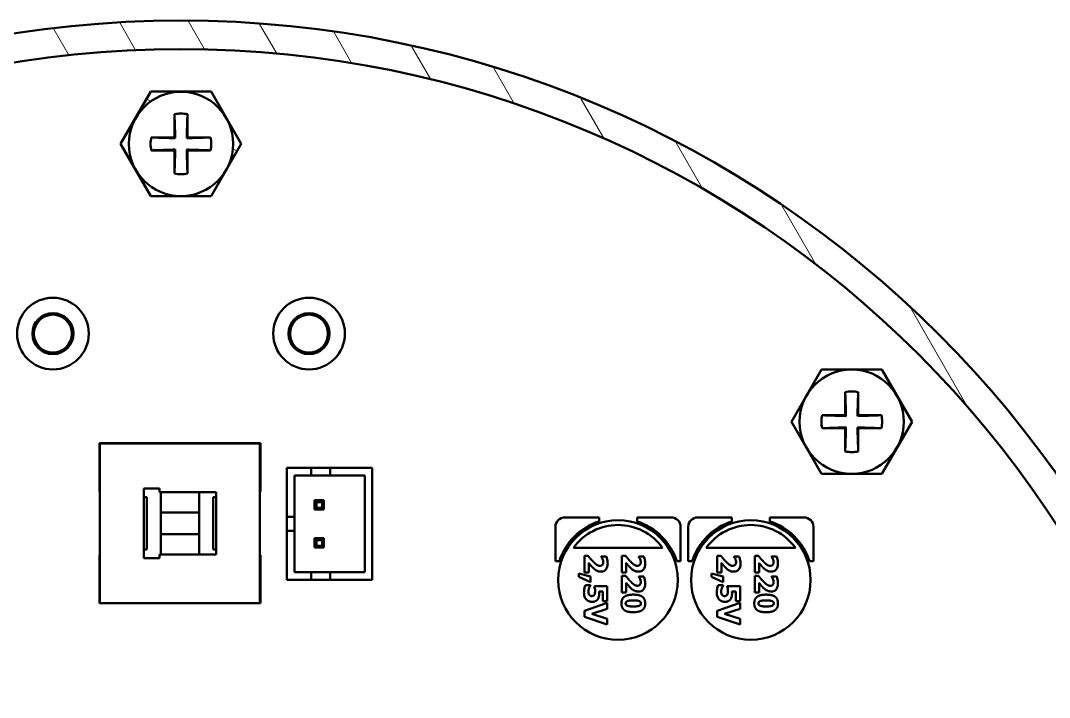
# Model space of a CAD drawing. Header units: millimetres. Extents: x 0 to 586, y -128 to 462.
# Drawn here: x 111.5 to 165.7, y 105.3 to 140.9 of the extents above; entities that cross this region are included whole.
import ezdxf

# ---------------------------------------------------------------- set-up
doc = ezdxf.new("R2010")
doc.units = ezdxf.units.MM
doc.linetypes.add('Сплошная', pattern=[0])
doc.layers.add('Viewport3ForCustomObjects_0', color=7, linetype='Continuous')
doc.layers.add('Видимый контур (ГОСТ)', color=7, linetype='Сплошная', lineweight=50)
doc.layers.add('Штриховка (ГОСТ)', color=7, linetype='Сплошная', lineweight=18)

# ---------------------------------------------------------------- blocks, each defined once
blk = doc.blocks.new('CustomObjectsInViewport3_0')
at = {"layer": 'Видимый контур (ГОСТ)', "ltscale": 1.31579}
for p, q in [((-10066.18, -10013), (-10064.59, -10010.246)), ((-10064.59, -10010.246), (-10061.41, -10010.246)), ((-10061.41, -10010.246), (-10059.82, -10013)), ((-10063.342, -10012.658), (-10063.342, -10011.437)), ((-10062.658, -10011.437), (-10062.658, -10012.658)), ((-10064.59, -10015.754), (-10066.18, -10013)), ((-10064.563, -10012.658), (-10063.342, -10012.658)), ((-10063.342, -10012.658), (-10063.301, -10012.699)), ((-10062.699, -10012.699), (-10062.658, -10012.658)), ((-10062.658, -10012.658), (-10061.437, -10012.658)), ((-10059.82, -10013), (-10061.41, -10015.754)), ((-10063.342, -10013.342), (-10064.563, -10013.342)), ((-10063.301, -10013.301), (-10063.342, -10013.342)), ((-10063.342, -10014.563), (-10063.342, -10013.342)), ((-10062.658, -10013.342), (-10062.699, -10013.301)), ((-10062.658, -10013.342), (-10062.658, -10014.563)), ((-10061.437, -10013.342), (-10062.658, -10013.342)), ((-10061.41, -10015.754), (-10064.59, -10015.754)), ((-10030.825, -10027.645), (-10029.235, -10024.891)), ((-10029.235, -10024.891), (-10026.055, -10024.891)), ((-10026.055, -10024.891), (-10024.465, -10027.645)), ((-10027.987, -10027.302), (-10027.987, -10026.082)), ((-10027.302, -10026.082), (-10027.302, -10027.302)), ((-10029.235, -10030.399), (-10030.825, -10027.645)), ((-10029.208, -10027.302), (-10027.987, -10027.302)), ((-10027.987, -10027.302), (-10027.946, -10027.343)), ((-10027.343, -10027.343), (-10027.302, -10027.302)), ((-10027.302, -10027.302), (-10026.082, -10027.302)), ((-10024.465, -10027.645), (-10026.055, -10030.399)), ((-10027.987, -10027.987), (-10029.208, -10027.987)), ((-10027.946, -10027.946), (-10027.987, -10027.987)), ((-10027.987, -10029.208), (-10027.987, -10027.987)), ((-10027.302, -10027.987), (-10027.343, -10027.946)), ((-10027.302, -10027.987), (-10027.302, -10029.208)), ((-10026.082, -10027.987), (-10027.302, -10027.987)), ((-10067.293, -10028.783), (-10067.293, -10031.323)), ((-10058.809, -10028.783), (-10067.293, -10028.783)), ((-10067.268, -10028.786), (-10058.835, -10028.786)), ((-10067.268, -10037.214), (-10067.268, -10028.786)), ((-10058.835, -10028.786), (-10058.835, -10037.214)), ((-10058.809, -10031.323), (-10058.809, -10028.783)), ((-10057.413, -10030.079), (-10057.413, -10032.654)), ((-10056.129, -10030.079), (-10057.413, -10030.079)), ((-10056.129, -10030.479), (-10056.129, -10030.079)), ((-10056.129, -10030.079), (-10055.132, -10030.079)), ((-10052.913, -10030.079), (-10055.132, -10030.079)), ((-10055.132, -10030.479), (-10055.132, -10030.079)), ((-10052.913, -10035.979), (-10052.913, -10030.079)), ((-10026.055, -10030.399), (-10029.235, -10030.399)), ((-10057.013, -10030.479), (-10057.013, -10032.654)), ((-10056.129, -10030.479), (-10057.013, -10030.479)), ((-10056.129, -10030.479), (-10055.132, -10030.479)), ((-10053.313, -10030.479), (-10055.132, -10030.479)), ((-10053.313, -10035.579), (-10053.313, -10030.479)), ((-10067.268, -10031.323), (-10067.293, -10031.323)), ((-10064.956, -10031.158), (-10064.125, -10031.158)), ((-10064.956, -10031.622), (-10064.956, -10031.158)), ((-10064.125, -10031.158), (-10064.125, -10031.354)), ((-10064.125, -10031.354), (-10064.067, -10031.354)), ((-10064.067, -10031.354), (-10064.067, -10032.428)), ((-10062.035, -10031.354), (-10064.067, -10031.354)), ((-10062.035, -10032.428), (-10062.035, -10031.354)), ((-10062.035, -10031.354), (-10061.146, -10031.354)), ((-10061.146, -10031.354), (-10061.146, -10031.622)), ((-10058.835, -10031.323), (-10058.809, -10031.323)), ((-10064.795, -10031.622), (-10064.956, -10031.622)), ((-10064.956, -10034.377), (-10064.956, -10031.622)), ((-10064.795, -10034.377), (-10064.795, -10031.622)), ((-10061.307, -10031.622), (-10061.307, -10034.377)), ((-10061.146, -10031.622), (-10061.307, -10031.622)), ((-10061.146, -10031.622), (-10061.146, -10034.377)), ((-10055.963, -10032.279), (-10055.963, -10031.779)), ((-10055.963, -10031.779), (-10055.463, -10031.779)), ((-10055.963, -10031.779), (-10055.863, -10031.879)), ((-10055.563, -10031.879), (-10055.863, -10031.879)), ((-10055.863, -10031.879), (-10055.863, -10032.179)), ((-10055.563, -10031.879), (-10055.463, -10031.779)), ((-10055.563, -10032.179), (-10055.563, -10031.879)), ((-10055.463, -10031.779), (-10055.463, -10032.279)), ((-10064.067, -10033.571), (-10064.067, -10032.428)), ((-10062.035, -10032.428), (-10064.067, -10032.428)), ((-10062.035, -10033.571), (-10062.035, -10032.428)), ((-10055.963, -10032.279), (-10055.863, -10032.179)), ((-10055.463, -10032.279), (-10055.963, -10032.279)), ((-10055.863, -10032.179), (-10055.563, -10032.179)), ((-10055.563, -10032.179), (-10055.463, -10032.279)), ((-10057.413, -10032.654), (-10057.413, -10033.404)), ((-10057.013, -10032.654), (-10057.413, -10032.654)), ((-10057.013, -10032.654), (-10057.013, -10033.404)), ((-10042.762, -10032.688), (-10040.962, -10032.688)), ((-10040.962, -10032.895), (-10040.962, -10032.688)), ((-10038.962, -10032.688), (-10037.162, -10032.688)), ((-10038.962, -10032.688), (-10038.962, -10032.895)), ((-10035.762, -10032.688), (-10033.962, -10032.688)), ((-10033.962, -10032.895), (-10033.962, -10032.688)), ((-10031.962, -10032.688), (-10030.162, -10032.688)), ((-10031.962, -10032.688), (-10031.962, -10032.895)), ((-10064.067, -10033.571), (-10064.067, -10034.646)), ((-10062.035, -10033.571), (-10064.067, -10033.571)), ((-10062.035, -10034.646), (-10062.035, -10033.571)), ((-10057.413, -10033.404), (-10057.413, -10035.979)), ((-10057.013, -10033.404), (-10057.413, -10033.404)), ((-10057.013, -10033.404), (-10057.013, -10035.579)), ((-10043.262, -10034.988), (-10043.262, -10033.188)), ((-10036.662, -10033.188), (-10036.662, -10034.988)), ((-10036.262, -10034.988), (-10036.262, -10033.188)), ((-10029.662, -10033.188), (-10029.662, -10034.988)), ((-10055.963, -10033.779), (-10055.463, -10033.779)), ((-10055.963, -10034.279), (-10055.963, -10033.779)), ((-10055.863, -10033.879), (-10055.963, -10033.779)), ((-10055.863, -10034.179), (-10055.963, -10034.279)), ((-10055.863, -10033.879), (-10055.863, -10034.179)), ((-10055.563, -10033.879), (-10055.863, -10033.879)), ((-10055.863, -10034.179), (-10055.563, -10034.179)), ((-10055.463, -10033.779), (-10055.563, -10033.879)), ((-10055.563, -10034.179), (-10055.563, -10033.879)), ((-10055.463, -10034.279), (-10055.563, -10034.179)), ((-10055.463, -10033.779), (-10055.463, -10034.279)), ((-10067.293, -10034.676), (-10067.293, -10037.216)), ((-10067.268, -10034.676), (-10067.293, -10034.676)), ((-10064.956, -10034.377), (-10064.795, -10034.377)), ((-10064.956, -10034.841), (-10064.956, -10034.377)), ((-10064.125, -10034.841), (-10064.125, -10034.646)), ((-10064.125, -10034.646), (-10064.067, -10034.646)), ((-10062.035, -10034.646), (-10064.067, -10034.646)), ((-10062.035, -10034.646), (-10061.146, -10034.646)), ((-10061.307, -10034.377), (-10061.146, -10034.377)), ((-10061.146, -10034.377), (-10061.146, -10034.646)), ((-10058.835, -10034.676), (-10058.809, -10034.676)), ((-10058.809, -10037.216), (-10058.809, -10034.676)), ((-10055.463, -10034.279), (-10055.963, -10034.279)), ((-10042.312, -10034.288), (-10037.613, -10034.288)), ((-10041.732, -10035.597), (-10041.732, -10034.715)), ((-10041.732, -10034.715), (-10041.536, -10034.715)), ((-10040.845, -10034.745), (-10040.583, -10034.745)), ((-10040.845, -10034.768), (-10040.845, -10034.745)), ((-10039.756, -10035.597), (-10039.756, -10034.715)), ((-10039.756, -10034.715), (-10039.56, -10034.715)), ((-10038.869, -10034.745), (-10038.607, -10034.745)), ((-10038.869, -10034.768), (-10038.869, -10034.745)), ((-10035.312, -10034.288), (-10030.613, -10034.288)), ((-10034.732, -10035.597), (-10034.732, -10034.715)), ((-10034.732, -10034.715), (-10034.536, -10034.715)), ((-10033.845, -10034.745), (-10033.583, -10034.745)), ((-10033.845, -10034.768), (-10033.845, -10034.745)), ((-10032.756, -10035.597), (-10032.756, -10034.715)), ((-10032.756, -10034.715), (-10032.56, -10034.715)), ((-10031.869, -10034.745), (-10031.607, -10034.745)), ((-10031.869, -10034.768), (-10031.869, -10034.745)), ((-10064.125, -10034.841), (-10064.956, -10034.841)), ((-10043.262, -10034.988), (-10043.055, -10034.988)), ((-10041.505, -10035.089), (-10041.505, -10035.597)), ((-10039.529, -10035.089), (-10039.529, -10035.597)), ((-10036.87, -10034.988), (-10036.662, -10034.988)), ((-10036.262, -10034.988), (-10036.055, -10034.988)), ((-10034.505, -10035.089), (-10034.505, -10035.597)), ((-10032.529, -10035.089), (-10032.529, -10035.597)), ((-10029.87, -10034.988), (-10029.662, -10034.988)), ((-10057.013, -10035.579), (-10056.129, -10035.579)), ((-10056.129, -10035.579), (-10056.129, -10035.979)), ((-10056.129, -10035.579), (-10055.132, -10035.579)), ((-10055.132, -10035.579), (-10053.313, -10035.579)), ((-10055.132, -10035.579), (-10055.132, -10035.979)), ((-10042.029, -10035.641), (-10041.415, -10035.8)), ((-10042.029, -10035.813), (-10042.029, -10035.641)), ((-10041.415, -10036.095), (-10042.029, -10035.813)), ((-10041.505, -10035.597), (-10041.732, -10035.597)), ((-10041.415, -10035.8), (-10041.415, -10036.095)), ((-10039.529, -10035.597), (-10039.756, -10035.597)), ((-10039.756, -10036.649), (-10039.756, -10035.767)), ((-10039.756, -10035.767), (-10039.56, -10035.767)), ((-10038.869, -10035.796), (-10038.607, -10035.796)), ((-10038.869, -10035.819), (-10038.869, -10035.796)), ((-10035.029, -10035.641), (-10034.415, -10035.8)), ((-10035.029, -10035.813), (-10035.029, -10035.641)), ((-10034.415, -10036.095), (-10035.029, -10035.813)), ((-10034.505, -10035.597), (-10034.732, -10035.597)), ((-10034.415, -10035.8), (-10034.415, -10036.095)), ((-10032.529, -10035.597), (-10032.756, -10035.597)), ((-10032.756, -10036.649), (-10032.756, -10035.767)), ((-10032.756, -10035.767), (-10032.56, -10035.767)), ((-10031.869, -10035.796), (-10031.607, -10035.796)), ((-10031.869, -10035.819), (-10031.869, -10035.796)), ((-10057.413, -10035.979), (-10056.129, -10035.979)), ((-10056.129, -10035.979), (-10055.132, -10035.979)), ((-10055.132, -10035.979), (-10052.913, -10035.979)), ((-10041.684, -10036.257), (-10041.422, -10036.257)), ((-10041.422, -10036.257), (-10041.422, -10036.284)), ((-10041.206, -10036.308), (-10040.532, -10036.308)), ((-10041.206, -10036.334), (-10041.206, -10036.308)), ((-10040.532, -10036.308), (-10040.532, -10037.104)), ((-10039.529, -10036.14), (-10039.529, -10036.649)), ((-10034.684, -10036.257), (-10034.422, -10036.257)), ((-10034.422, -10036.257), (-10034.422, -10036.284)), ((-10034.206, -10036.308), (-10033.532, -10036.308)), ((-10034.206, -10036.334), (-10034.206, -10036.308)), ((-10033.532, -10036.308), (-10033.532, -10037.104)), ((-10032.529, -10036.14), (-10032.529, -10036.649)), ((-10040.758, -10036.593), (-10040.958, -10036.593)), ((-10040.758, -10037.104), (-10040.758, -10036.593)), ((-10039.529, -10036.649), (-10039.756, -10036.649)), ((-10033.758, -10036.593), (-10033.958, -10036.593)), ((-10033.758, -10037.104), (-10033.758, -10036.593)), ((-10032.529, -10036.649), (-10032.756, -10036.649)), ((-10058.809, -10037.216), (-10067.293, -10037.216)), ((-10058.835, -10037.214), (-10067.268, -10037.214)), ((-10041.732, -10037.611), (-10040.532, -10037.199)), ((-10040.532, -10037.104), (-10040.758, -10037.104)), ((-10040.532, -10037.199), (-10040.532, -10037.511)), ((-10034.732, -10037.611), (-10033.532, -10037.199)), ((-10033.532, -10037.104), (-10033.758, -10037.104)), ((-10033.532, -10037.199), (-10033.532, -10037.511)), ((-10041.732, -10037.925), (-10041.732, -10037.611)), ((-10040.532, -10038.338), (-10041.732, -10037.925)), ((-10040.532, -10037.511), (-10041.346, -10037.773)), ((-10041.346, -10037.773), (-10040.532, -10038.033)), ((-10040.532, -10038.033), (-10040.532, -10038.338)), ((-10034.732, -10037.925), (-10034.732, -10037.611)), ((-10033.532, -10038.338), (-10034.732, -10037.925)), ((-10033.532, -10037.511), (-10034.346, -10037.773)), ((-10034.346, -10037.773), (-10033.532, -10038.033)), ((-10033.532, -10038.033), (-10033.532, -10038.338))]:
    blk.add_line(p, q, dxfattribs=at)
for centre, radius in [((-10063, -10063), 56.5), ((-10063, -10063), 55), ((-10063, -10013), 2.75), ((-10069.75, -10023), 1.889), ((-10056.25, -10023), 1.889), ((-10069.75, -10023), 1.083), ((-10069.75, -10023), 1), ((-10056.25, -10023), 1.083), ((-10056.25, -10023), 1), ((-10027.645, -10027.645), 2.75), ((-10039.962, -10035.988), 3.15), ((-10032.962, -10035.988), 3.15)]:
    blk.add_circle(centre, radius, dxfattribs=at)
at = {"layer": 'Видимый контур (ГОСТ)', "ltscale": 1.31579, "extrusion": (0, 0, -1)}
for centre, radius, start, end in [((10063, -10013), 1.6, 77.6438, 102.3562), ((10063, -10013), 1.6, 347.6438, 12.3562), ((10063, -10013), 1.6, 167.6438, 192.3562), ((10063, -10013), 1.6, 257.6438, 282.3562), ((10027.645, -10027.645), 1.6, 77.6438, 102.3562), ((10027.645, -10027.645), 1.6, 347.6438, 12.3562), ((10027.645, -10027.645), 1.6, 167.6438, 192.3562), ((10027.645, -10027.645), 1.6, 257.6438, 282.3562), ((10039.962, -10035.988), 3.25, 17.9202, 72.0798), ((10039.962, -10035.988), 2.9, 35.8883, 144.1117), ((10039.962, -10035.988), 3.25, 107.9202, 162.0798), ((10032.962, -10035.988), 3.25, 17.9202, 72.0798), ((10032.962, -10035.988), 2.9, 35.8883, 144.1117), ((10032.962, -10035.988), 3.25, 107.9202, 162.0798)]:
    blk.add_arc(centre, radius, start, end, dxfattribs=at)
at = {"layer": 'Видимый контур (ГОСТ)', "ltscale": 1.31579}
for centre, start, end in [((-10042.762, -10033.188), 90, 180), ((-10037.162, -10033.188), 0, 90), ((-10035.762, -10033.188), 90, 180), ((-10030.162, -10033.188), 0, 90)]:
    blk.add_arc(centre, 0.5, start, end, dxfattribs=at)
for points, weights, knots in [([(-10063.342, -10011.437), (-10063.339, -10011.527), (-10063.319, -10012.106), (-10063.305, -10012.571), (-10063.301, -10012.699)], [1.87913725821, 1.97175060236, 2.88984367579, 4.43328965765, 5.01632485671], [0.0391024, 0.0391024, 0.0391024, 0.0477453, 0.1266814, 0.2323788, 0.2323788, 0.2323788]), ([(-10062.699, -10012.699), (-10062.693, -10012.49), (-10062.668, -10011.732), (-10062.658, -10011.437)], [5.01632485671, 4.12700923652, 2.22261323409, 1.87913725821], [0.6424717, 0.6424717, 0.6424717, 0.8036941, 0.8357481, 0.8357481, 0.8357481]), ([(-10063.301, -10012.699), (-10063.51, -10012.693), (-10064.268, -10012.668), (-10064.563, -10012.658)], [5.01632485671, 4.12700923652, 2.22261323409, 1.87913725821], [0.6424717, 0.6424717, 0.6424717, 0.8036941, 0.8357481, 0.8357481, 0.8357481]), ([(-10061.437, -10012.658), (-10061.527, -10012.661), (-10062.106, -10012.681), (-10062.571, -10012.695), (-10062.699, -10012.699)], [1.87913725821, 1.97175060236, 2.88984367579, 4.43328965765, 5.01632485671], [0.0391024, 0.0391024, 0.0391024, 0.0477453, 0.1266814, 0.2323788, 0.2323788, 0.2323788]), ([(-10064.563, -10013.342), (-10064.473, -10013.339), (-10063.894, -10013.319), (-10063.429, -10013.305), (-10063.301, -10013.301)], [1.87913725821, 1.97175060236, 2.88984367579, 4.43328965765, 5.01632485671], [0.0391024, 0.0391024, 0.0391024, 0.0477453, 0.1266814, 0.2323788, 0.2323788, 0.2323788]), ([(-10063.301, -10013.301), (-10063.307, -10013.51), (-10063.332, -10014.268), (-10063.342, -10014.563)], [5.01632485671, 4.12700923652, 2.22261323409, 1.87913725821], [0.6424717, 0.6424717, 0.6424717, 0.8036941, 0.8357481, 0.8357481, 0.8357481]), ([(-10062.658, -10014.563), (-10062.661, -10014.473), (-10062.681, -10013.894), (-10062.695, -10013.429), (-10062.699, -10013.301)], [1.87913725821, 1.97175060236, 2.88984367579, 4.43328965765, 5.01632485671], [0.0391024, 0.0391024, 0.0391024, 0.0477453, 0.1266814, 0.2323788, 0.2323788, 0.2323788]), ([(-10062.699, -10013.301), (-10062.49, -10013.307), (-10061.732, -10013.332), (-10061.437, -10013.342)], [5.01632485671, 4.12700923652, 2.22261323409, 1.87913725821], [0.6424717, 0.6424717, 0.6424717, 0.8036941, 0.8357481, 0.8357481, 0.8357481]), ([(-10027.987, -10026.082), (-10027.984, -10026.171), (-10027.964, -10026.751), (-10027.949, -10027.216), (-10027.946, -10027.343)], [1.87913725821, 1.97175060236, 2.88984367579, 4.43328965765, 5.01632485671], [0.0391024, 0.0391024, 0.0391024, 0.0477453, 0.1266814, 0.2323788, 0.2323788, 0.2323788]), ([(-10027.343, -10027.343), (-10027.338, -10027.134), (-10027.312, -10026.376), (-10027.302, -10026.082)], [5.01632485671, 4.12700923652, 2.22261323409, 1.87913725821], [0.6424717, 0.6424717, 0.6424717, 0.8036941, 0.8357481, 0.8357481, 0.8357481]), ([(-10027.946, -10027.343), (-10028.155, -10027.338), (-10028.913, -10027.312), (-10029.208, -10027.302)], [5.01632485671, 4.12700923652, 2.22261323409, 1.87913725821], [0.6424717, 0.6424717, 0.6424717, 0.8036941, 0.8357481, 0.8357481, 0.8357481]), ([(-10026.082, -10027.302), (-10026.171, -10027.305), (-10026.751, -10027.325), (-10027.216, -10027.34), (-10027.343, -10027.343)], [1.87913725821, 1.97175060236, 2.88984367579, 4.43328965765, 5.01632485671], [0.0391024, 0.0391024, 0.0391024, 0.0477453, 0.1266814, 0.2323788, 0.2323788, 0.2323788]), ([(-10029.208, -10027.987), (-10029.118, -10027.984), (-10028.538, -10027.964), (-10028.074, -10027.949), (-10027.946, -10027.946)], [1.87913725821, 1.97175060236, 2.88984367579, 4.43328965765, 5.01632485671], [0.0391024, 0.0391024, 0.0391024, 0.0477453, 0.1266814, 0.2323788, 0.2323788, 0.2323788]), ([(-10027.946, -10027.946), (-10027.951, -10028.155), (-10027.977, -10028.913), (-10027.987, -10029.208)], [5.01632485671, 4.12700923652, 2.22261323409, 1.87913725821], [0.6424717, 0.6424717, 0.6424717, 0.8036941, 0.8357481, 0.8357481, 0.8357481]), ([(-10027.302, -10029.208), (-10027.305, -10029.118), (-10027.325, -10028.538), (-10027.34, -10028.074), (-10027.343, -10027.946)], [1.87913725821, 1.97175060236, 2.88984367579, 4.43328965765, 5.01632485671], [0.0391024, 0.0391024, 0.0391024, 0.0477453, 0.1266814, 0.2323788, 0.2323788, 0.2323788]), ([(-10027.343, -10027.946), (-10027.134, -10027.951), (-10026.376, -10027.977), (-10026.082, -10027.987)], [5.01632485671, 4.12700923652, 2.22261323409, 1.87913725821], [0.6424717, 0.6424717, 0.6424717, 0.8036941, 0.8357481, 0.8357481, 0.8357481])]:
    blk.add_rational_spline(points, weights, degree=2, knots=knots, dxfattribs=at)
for points in [[(-10041.536, -10034.715), (-10041.447, -10034.827), (-10041.289, -10035.006), (-10041.218, -10035.073)], [(-10039.56, -10034.715), (-10039.471, -10034.827), (-10039.313, -10035.006), (-10039.243, -10035.073)], [(-10034.536, -10034.715), (-10034.447, -10034.827), (-10034.289, -10035.006), (-10034.218, -10035.073)], [(-10032.56, -10034.715), (-10032.471, -10034.827), (-10032.313, -10035.006), (-10032.243, -10035.073)], [(-10041.298, -10035.329), (-10041.37, -10035.256), (-10041.482, -10035.119), (-10041.505, -10035.089)], [(-10041.218, -10035.073), (-10041.126, -10035.162), (-10040.985, -10035.24), (-10040.911, -10035.24)], [(-10039.322, -10035.329), (-10039.394, -10035.256), (-10039.506, -10035.119), (-10039.529, -10035.089)], [(-10039.243, -10035.073), (-10039.15, -10035.162), (-10039.009, -10035.24), (-10038.935, -10035.24)], [(-10034.298, -10035.329), (-10034.37, -10035.256), (-10034.482, -10035.119), (-10034.505, -10035.089)], [(-10034.218, -10035.073), (-10034.126, -10035.162), (-10033.985, -10035.24), (-10033.911, -10035.24)], [(-10032.322, -10035.329), (-10032.394, -10035.256), (-10032.506, -10035.119), (-10032.529, -10035.089)], [(-10032.243, -10035.073), (-10032.15, -10035.162), (-10032.009, -10035.24), (-10031.935, -10035.24)], [(-10039.56, -10035.767), (-10039.471, -10035.878), (-10039.313, -10036.057), (-10039.243, -10036.124)], [(-10032.56, -10035.767), (-10032.471, -10035.878), (-10032.313, -10036.057), (-10032.243, -10036.124)], [(-10041.422, -10036.284), (-10041.435, -10036.307), (-10041.468, -10036.364), (-10041.486, -10036.409)], [(-10039.322, -10036.38), (-10039.394, -10036.307), (-10039.506, -10036.17), (-10039.529, -10036.14)], [(-10039.243, -10036.124), (-10039.15, -10036.213), (-10039.009, -10036.292), (-10038.935, -10036.292)], [(-10034.422, -10036.284), (-10034.435, -10036.307), (-10034.468, -10036.364), (-10034.486, -10036.409)], [(-10032.322, -10036.38), (-10032.394, -10036.307), (-10032.506, -10036.17), (-10032.529, -10036.14)], [(-10032.243, -10036.124), (-10032.15, -10036.213), (-10032.009, -10036.292), (-10031.935, -10036.292)], [(-10041.486, -10036.409), (-10041.502, -10036.452), (-10041.525, -10036.541), (-10041.525, -10036.594)], [(-10041.525, -10036.594), (-10041.525, -10036.641), (-10041.501, -10036.75), (-10041.47, -10036.783)], [(-10041.47, -10036.783), (-10041.446, -10036.807), (-10041.387, -10036.834), (-10041.337, -10036.834)], [(-10040.954, -10036.703), (-10040.954, -10036.79), (-10040.989, -10036.935), (-10041.025, -10036.993)], [(-10040.958, -10036.593), (-10040.956, -10036.617), (-10040.954, -10036.685), (-10040.954, -10036.703)], [(-10039.781, -10037.222), (-10039.781, -10037.095), (-10039.701, -10036.92), (-10039.622, -10036.864)], [(-10039.622, -10036.864), (-10039.543, -10036.809), (-10039.312, -10036.759), (-10039.156, -10036.759)], [(-10039.156, -10036.759), (-10038.996, -10036.759), (-10038.771, -10036.809), (-10038.689, -10036.865)], [(-10038.689, -10036.865), (-10038.609, -10036.922), (-10038.532, -10037.1), (-10038.532, -10037.222)], [(-10034.486, -10036.409), (-10034.502, -10036.452), (-10034.525, -10036.541), (-10034.525, -10036.594)], [(-10034.525, -10036.594), (-10034.525, -10036.641), (-10034.501, -10036.75), (-10034.47, -10036.783)], [(-10034.47, -10036.783), (-10034.446, -10036.807), (-10034.387, -10036.834), (-10034.337, -10036.834)], [(-10033.954, -10036.703), (-10033.954, -10036.79), (-10033.989, -10036.935), (-10034.025, -10036.993)], [(-10033.958, -10036.593), (-10033.956, -10036.617), (-10033.954, -10036.685), (-10033.954, -10036.703)], [(-10032.781, -10037.222), (-10032.781, -10037.095), (-10032.701, -10036.92), (-10032.622, -10036.864)], [(-10032.622, -10036.864), (-10032.543, -10036.809), (-10032.312, -10036.759), (-10032.156, -10036.759)], [(-10032.156, -10036.759), (-10031.996, -10036.759), (-10031.771, -10036.809), (-10031.689, -10036.865)], [(-10031.689, -10036.865), (-10031.609, -10036.922), (-10031.532, -10037.1), (-10031.532, -10037.222)], [(-10041.325, -10037.137), (-10041.42, -10037.137), (-10041.579, -10037.073), (-10041.636, -10037.009)], [(-10041.025, -10036.993), (-10041.069, -10037.061), (-10041.218, -10037.137), (-10041.325, -10037.137)], [(-10039.624, -10037.579), (-10039.701, -10037.525), (-10039.781, -10037.349), (-10039.781, -10037.222)], [(-10039.56, -10037.222), (-10039.56, -10037.136), (-10039.377, -10037.062), (-10039.157, -10037.062)], [(-10039.156, -10037.382), (-10039.377, -10037.382), (-10039.56, -10037.308), (-10039.56, -10037.222)], [(-10039.157, -10037.062), (-10038.933, -10037.062), (-10038.753, -10037.136), (-10038.753, -10037.222)], [(-10038.753, -10037.222), (-10038.753, -10037.309), (-10038.933, -10037.382), (-10039.156, -10037.382)], [(-10038.532, -10037.222), (-10038.532, -10037.352), (-10038.613, -10037.525), (-10038.694, -10037.58)], [(-10034.325, -10037.137), (-10034.42, -10037.137), (-10034.579, -10037.073), (-10034.636, -10037.009)], [(-10034.025, -10036.993), (-10034.069, -10037.061), (-10034.218, -10037.137), (-10034.325, -10037.137)], [(-10032.624, -10037.579), (-10032.701, -10037.525), (-10032.781, -10037.349), (-10032.781, -10037.222)], [(-10032.56, -10037.222), (-10032.56, -10037.136), (-10032.377, -10037.062), (-10032.157, -10037.062)], [(-10032.156, -10037.382), (-10032.377, -10037.382), (-10032.56, -10037.308), (-10032.56, -10037.222)], [(-10032.157, -10037.062), (-10031.933, -10037.062), (-10031.753, -10037.136), (-10031.753, -10037.222)], [(-10031.753, -10037.222), (-10031.753, -10037.309), (-10031.933, -10037.382), (-10032.156, -10037.382)], [(-10031.532, -10037.222), (-10031.532, -10037.352), (-10031.613, -10037.525), (-10031.694, -10037.58)], [(-10039.156, -10037.684), (-10039.312, -10037.684), (-10039.545, -10037.635), (-10039.624, -10037.579)], [(-10038.694, -10037.58), (-10038.773, -10037.635), (-10039.005, -10037.684), (-10039.156, -10037.684)], [(-10032.156, -10037.684), (-10032.312, -10037.684), (-10032.545, -10037.635), (-10032.624, -10037.579)], [(-10031.694, -10037.58), (-10031.773, -10037.635), (-10032.005, -10037.684), (-10032.156, -10037.684)]]:
    blk.add_open_spline(points, degree=2, dxfattribs=at)
for points, knots in [([(-10040.778, -10034.882), (-10040.79, -10034.854), (-10040.803, -10034.831), (-10040.816, -10034.812), (-10040.829, -10034.792), (-10040.838, -10034.778), (-10040.845, -10034.768)], [0, 0, 0, 0, 0.0000661551, 0.0000661551, 0.0000661551, 0.0001323102, 0.0001323102, 0.0001323102, 0.0001323102]), ([(-10040.583, -10034.745), (-10040.567, -10034.778), (-10040.551, -10034.831), (-10040.534, -10034.903), (-10040.517, -10034.975), (-10040.508, -10035.044), (-10040.508, -10035.111)], [0, 0, 0, 0, 0.0001882406, 0.0001882406, 0.0001882406, 0.0003764812, 0.0003764812, 0.0003764812, 0.0003764812]), ([(-10038.802, -10034.882), (-10038.814, -10034.854), (-10038.827, -10034.831), (-10038.84, -10034.812), (-10038.853, -10034.792), (-10038.863, -10034.778), (-10038.869, -10034.768)], [0, 0, 0, 0, 0.0000661551, 0.0000661551, 0.0000661551, 0.0001323102, 0.0001323102, 0.0001323102, 0.0001323102]), ([(-10038.607, -10034.745), (-10038.591, -10034.778), (-10038.575, -10034.831), (-10038.558, -10034.903), (-10038.541, -10034.975), (-10038.533, -10035.044), (-10038.533, -10035.111)], [0, 0, 0, 0, 0.0001882406, 0.0001882406, 0.0001882406, 0.0003764812, 0.0003764812, 0.0003764812, 0.0003764812]), ([(-10033.778, -10034.882), (-10033.79, -10034.854), (-10033.803, -10034.831), (-10033.816, -10034.812), (-10033.829, -10034.792), (-10033.838, -10034.778), (-10033.845, -10034.768)], [0, 0, 0, 0, 0.0000661551, 0.0000661551, 0.0000661551, 0.0001323102, 0.0001323102, 0.0001323102, 0.0001323102]), ([(-10033.583, -10034.745), (-10033.567, -10034.778), (-10033.551, -10034.831), (-10033.534, -10034.903), (-10033.517, -10034.975), (-10033.508, -10035.044), (-10033.508, -10035.111)], [0, 0, 0, 0, 0.0001882406, 0.0001882406, 0.0001882406, 0.0003764812, 0.0003764812, 0.0003764812, 0.0003764812]), ([(-10031.802, -10034.882), (-10031.814, -10034.854), (-10031.827, -10034.831), (-10031.84, -10034.812), (-10031.853, -10034.792), (-10031.863, -10034.778), (-10031.869, -10034.768)], [0, 0, 0, 0, 0.0000661551, 0.0000661551, 0.0000661551, 0.0001323102, 0.0001323102, 0.0001323102, 0.0001323102]), ([(-10031.607, -10034.745), (-10031.591, -10034.778), (-10031.575, -10034.831), (-10031.558, -10034.903), (-10031.541, -10034.975), (-10031.533, -10035.044), (-10031.533, -10035.111)], [0, 0, 0, 0, 0.0001882406, 0.0001882406, 0.0001882406, 0.0003764812, 0.0003764812, 0.0003764812, 0.0003764812]), ([(-10040.911, -10035.24), (-10040.855, -10035.24), (-10040.812, -10035.224), (-10040.783, -10035.19), (-10040.753, -10035.157), (-10040.738, -10035.11), (-10040.738, -10035.051)], [0, 0, 0, 0, 0.0001460633, 0.0001460633, 0.0001460633, 0.0002921265, 0.0002921265, 0.0002921265, 0.0002921265]), ([(-10040.508, -10035.111), (-10040.508, -10035.254), (-10040.54, -10035.362), (-10040.604, -10035.435), (-10040.667, -10035.508), (-10040.756, -10035.545), (-10040.871, -10035.545)], [0, 0, 0, 0, 0.0003217942, 0.0003217942, 0.0003217942, 0.0006435884, 0.0006435884, 0.0006435884, 0.0006435884]), ([(-10040.738, -10035.051), (-10040.738, -10035.02), (-10040.742, -10034.992), (-10040.749, -10034.964), (-10040.757, -10034.937), (-10040.766, -10034.91), (-10040.778, -10034.882)], [0, 0, 0, 0, 0.0000875435, 0.0000875435, 0.0000875435, 0.000175087, 0.000175087, 0.000175087, 0.000175087]), ([(-10038.935, -10035.24), (-10038.879, -10035.24), (-10038.837, -10035.224), (-10038.807, -10035.19), (-10038.777, -10035.157), (-10038.762, -10035.11), (-10038.762, -10035.051)], [0, 0, 0, 0, 0.0001460633, 0.0001460633, 0.0001460633, 0.0002921265, 0.0002921265, 0.0002921265, 0.0002921265]), ([(-10038.533, -10035.111), (-10038.533, -10035.254), (-10038.564, -10035.362), (-10038.628, -10035.435), (-10038.691, -10035.508), (-10038.781, -10035.545), (-10038.895, -10035.545)], [0, 0, 0, 0, 0.0003217942, 0.0003217942, 0.0003217942, 0.0006435884, 0.0006435884, 0.0006435884, 0.0006435884]), ([(-10038.762, -10035.051), (-10038.762, -10035.02), (-10038.766, -10034.992), (-10038.773, -10034.964), (-10038.781, -10034.937), (-10038.79, -10034.91), (-10038.802, -10034.882)], [0, 0, 0, 0, 0.0000875435, 0.0000875435, 0.0000875435, 0.000175087, 0.000175087, 0.000175087, 0.000175087]), ([(-10033.911, -10035.24), (-10033.855, -10035.24), (-10033.812, -10035.224), (-10033.783, -10035.19), (-10033.753, -10035.157), (-10033.738, -10035.11), (-10033.738, -10035.051)], [0, 0, 0, 0, 0.0001460633, 0.0001460633, 0.0001460633, 0.0002921265, 0.0002921265, 0.0002921265, 0.0002921265]), ([(-10033.508, -10035.111), (-10033.508, -10035.254), (-10033.54, -10035.362), (-10033.604, -10035.435), (-10033.667, -10035.508), (-10033.756, -10035.545), (-10033.871, -10035.545)], [0, 0, 0, 0, 0.0003217942, 0.0003217942, 0.0003217942, 0.0006435884, 0.0006435884, 0.0006435884, 0.0006435884]), ([(-10033.738, -10035.051), (-10033.738, -10035.02), (-10033.742, -10034.992), (-10033.749, -10034.964), (-10033.757, -10034.937), (-10033.766, -10034.91), (-10033.778, -10034.882)], [0, 0, 0, 0, 0.0000875435, 0.0000875435, 0.0000875435, 0.000175087, 0.000175087, 0.000175087, 0.000175087]), ([(-10031.935, -10035.24), (-10031.879, -10035.24), (-10031.837, -10035.224), (-10031.807, -10035.19), (-10031.777, -10035.157), (-10031.762, -10035.11), (-10031.762, -10035.051)], [0, 0, 0, 0, 0.0001460633, 0.0001460633, 0.0001460633, 0.0002921265, 0.0002921265, 0.0002921265, 0.0002921265]), ([(-10031.533, -10035.111), (-10031.533, -10035.254), (-10031.564, -10035.362), (-10031.628, -10035.435), (-10031.691, -10035.508), (-10031.781, -10035.545), (-10031.895, -10035.545)], [0, 0, 0, 0, 0.0003217942, 0.0003217942, 0.0003217942, 0.0006435884, 0.0006435884, 0.0006435884, 0.0006435884]), ([(-10031.762, -10035.051), (-10031.762, -10035.02), (-10031.766, -10034.992), (-10031.773, -10034.964), (-10031.781, -10034.937), (-10031.79, -10034.91), (-10031.802, -10034.882)], [0, 0, 0, 0, 0.0000875435, 0.0000875435, 0.0000875435, 0.000175087, 0.000175087, 0.000175087, 0.000175087]), ([(-10040.871, -10035.545), (-10040.942, -10035.545), (-10041.011, -10035.528), (-10041.079, -10035.495), (-10041.147, -10035.461), (-10041.22, -10035.406), (-10041.298, -10035.329)], [0, 0, 0, 0, 0.0002458248, 0.0002458248, 0.0002458248, 0.0004916495, 0.0004916495, 0.0004916495, 0.0004916495]), ([(-10038.895, -10035.545), (-10038.966, -10035.545), (-10039.035, -10035.528), (-10039.103, -10035.495), (-10039.172, -10035.461), (-10039.244, -10035.406), (-10039.322, -10035.329)], [0, 0, 0, 0, 0.0002458248, 0.0002458248, 0.0002458248, 0.0004916495, 0.0004916495, 0.0004916495, 0.0004916495]), ([(-10038.802, -10035.933), (-10038.814, -10035.906), (-10038.827, -10035.882), (-10038.84, -10035.863), (-10038.853, -10035.843), (-10038.863, -10035.829), (-10038.869, -10035.819)], [0, 0, 0, 0, 0.0000661551, 0.0000661551, 0.0000661551, 0.0001323102, 0.0001323102, 0.0001323102, 0.0001323102]), ([(-10038.607, -10035.796), (-10038.591, -10035.829), (-10038.575, -10035.882), (-10038.558, -10035.954), (-10038.541, -10036.026), (-10038.533, -10036.096), (-10038.533, -10036.162)], [0, 0, 0, 0, 0.0001882406, 0.0001882406, 0.0001882406, 0.0003764812, 0.0003764812, 0.0003764812, 0.0003764812]), ([(-10033.871, -10035.545), (-10033.942, -10035.545), (-10034.011, -10035.528), (-10034.079, -10035.495), (-10034.147, -10035.461), (-10034.22, -10035.406), (-10034.298, -10035.329)], [0, 0, 0, 0, 0.0002458248, 0.0002458248, 0.0002458248, 0.0004916495, 0.0004916495, 0.0004916495, 0.0004916495]), ([(-10031.895, -10035.545), (-10031.966, -10035.545), (-10032.035, -10035.528), (-10032.103, -10035.495), (-10032.172, -10035.461), (-10032.244, -10035.406), (-10032.322, -10035.329)], [0, 0, 0, 0, 0.0002458248, 0.0002458248, 0.0002458248, 0.0004916495, 0.0004916495, 0.0004916495, 0.0004916495]), ([(-10031.802, -10035.933), (-10031.814, -10035.906), (-10031.827, -10035.882), (-10031.84, -10035.863), (-10031.853, -10035.843), (-10031.863, -10035.829), (-10031.869, -10035.819)], [0, 0, 0, 0, 0.0000661551, 0.0000661551, 0.0000661551, 0.0001323102, 0.0001323102, 0.0001323102, 0.0001323102]), ([(-10031.607, -10035.796), (-10031.591, -10035.829), (-10031.575, -10035.882), (-10031.558, -10035.954), (-10031.541, -10036.026), (-10031.533, -10036.096), (-10031.533, -10036.162)], [0, 0, 0, 0, 0.0001882406, 0.0001882406, 0.0001882406, 0.0003764812, 0.0003764812, 0.0003764812, 0.0003764812]), ([(-10041.757, -10036.647), (-10041.756, -10036.557), (-10041.749, -10036.48), (-10041.734, -10036.416), (-10041.72, -10036.352), (-10041.703, -10036.299), (-10041.684, -10036.257)], [0, 0, 0, 0, 0.0001997295, 0.0001997295, 0.0001997295, 0.0003994589, 0.0003994589, 0.0003994589, 0.0003994589]), ([(-10041.173, -10036.572), (-10041.173, -10036.528), (-10041.176, -10036.485), (-10041.183, -10036.443), (-10041.19, -10036.401), (-10041.198, -10036.365), (-10041.206, -10036.334)], [0, 0, 0, 0, 0.000120094, 0.000120094, 0.000120094, 0.0002401881, 0.0002401881, 0.0002401881, 0.0002401881]), ([(-10038.895, -10036.596), (-10038.966, -10036.596), (-10039.035, -10036.579), (-10039.103, -10036.546), (-10039.172, -10036.513), (-10039.244, -10036.457), (-10039.322, -10036.38)], [0, 0, 0, 0, 0.0002458248, 0.0002458248, 0.0002458248, 0.0004916495, 0.0004916495, 0.0004916495, 0.0004916495]), ([(-10038.935, -10036.292), (-10038.879, -10036.292), (-10038.837, -10036.275), (-10038.807, -10036.242), (-10038.777, -10036.208), (-10038.762, -10036.162), (-10038.762, -10036.102)], [0, 0, 0, 0, 0.0001460633, 0.0001460633, 0.0001460633, 0.0002921265, 0.0002921265, 0.0002921265, 0.0002921265]), ([(-10038.533, -10036.162), (-10038.533, -10036.305), (-10038.564, -10036.413), (-10038.628, -10036.486), (-10038.691, -10036.559), (-10038.781, -10036.596), (-10038.895, -10036.596)], [0, 0, 0, 0, 0.0003217942, 0.0003217942, 0.0003217942, 0.0006435884, 0.0006435884, 0.0006435884, 0.0006435884]), ([(-10038.762, -10036.102), (-10038.762, -10036.072), (-10038.766, -10036.043), (-10038.773, -10036.016), (-10038.781, -10035.988), (-10038.79, -10035.961), (-10038.802, -10035.933)], [0, 0, 0, 0, 0.0000875435, 0.0000875435, 0.0000875435, 0.000175087, 0.000175087, 0.000175087, 0.000175087]), ([(-10034.757, -10036.647), (-10034.756, -10036.557), (-10034.749, -10036.48), (-10034.734, -10036.416), (-10034.72, -10036.352), (-10034.703, -10036.299), (-10034.684, -10036.257)], [0, 0, 0, 0, 0.0001997295, 0.0001997295, 0.0001997295, 0.0003994589, 0.0003994589, 0.0003994589, 0.0003994589]), ([(-10034.173, -10036.572), (-10034.173, -10036.528), (-10034.176, -10036.485), (-10034.183, -10036.443), (-10034.19, -10036.401), (-10034.198, -10036.365), (-10034.206, -10036.334)], [0, 0, 0, 0, 0.000120094, 0.000120094, 0.000120094, 0.0002401881, 0.0002401881, 0.0002401881, 0.0002401881]), ([(-10031.895, -10036.596), (-10031.966, -10036.596), (-10032.035, -10036.579), (-10032.103, -10036.546), (-10032.172, -10036.513), (-10032.244, -10036.457), (-10032.322, -10036.38)], [0, 0, 0, 0, 0.0002458248, 0.0002458248, 0.0002458248, 0.0004916495, 0.0004916495, 0.0004916495, 0.0004916495]), ([(-10031.935, -10036.292), (-10031.879, -10036.292), (-10031.837, -10036.275), (-10031.807, -10036.242), (-10031.777, -10036.208), (-10031.762, -10036.162), (-10031.762, -10036.102)], [0, 0, 0, 0, 0.0001460633, 0.0001460633, 0.0001460633, 0.0002921265, 0.0002921265, 0.0002921265, 0.0002921265]), ([(-10031.533, -10036.162), (-10031.533, -10036.305), (-10031.564, -10036.413), (-10031.628, -10036.486), (-10031.691, -10036.559), (-10031.781, -10036.596), (-10031.895, -10036.596)], [0, 0, 0, 0, 0.0003217942, 0.0003217942, 0.0003217942, 0.0006435884, 0.0006435884, 0.0006435884, 0.0006435884]), ([(-10031.762, -10036.102), (-10031.762, -10036.072), (-10031.766, -10036.043), (-10031.773, -10036.016), (-10031.781, -10035.988), (-10031.79, -10035.961), (-10031.802, -10035.933)], [0, 0, 0, 0, 0.0000875435, 0.0000875435, 0.0000875435, 0.000175087, 0.000175087, 0.000175087, 0.000175087]), ([(-10041.636, -10037.009), (-10041.675, -10036.967), (-10041.704, -10036.917), (-10041.725, -10036.86), (-10041.746, -10036.802), (-10041.757, -10036.731), (-10041.757, -10036.647)], [0, 0, 0, 0, 0.0001958426, 0.0001958426, 0.0001958426, 0.0003916852, 0.0003916852, 0.0003916852, 0.0003916852]), ([(-10041.337, -10036.834), (-10041.308, -10036.834), (-10041.284, -10036.828), (-10041.264, -10036.817), (-10041.244, -10036.805), (-10041.228, -10036.79), (-10041.215, -10036.771)], [0, 0, 0, 0, 0.0000716363, 0.0000716363, 0.0000716363, 0.0001432727, 0.0001432727, 0.0001432727, 0.0001432727]), ([(-10041.215, -10036.771), (-10041.197, -10036.744), (-10041.186, -10036.711), (-10041.18, -10036.672), (-10041.175, -10036.633), (-10041.173, -10036.6), (-10041.173, -10036.572)], [0, 0, 0, 0, 0.0001033286, 0.0001033286, 0.0001033286, 0.0002066572, 0.0002066572, 0.0002066572, 0.0002066572]), ([(-10034.636, -10037.009), (-10034.675, -10036.967), (-10034.704, -10036.917), (-10034.725, -10036.86), (-10034.746, -10036.802), (-10034.757, -10036.731), (-10034.757, -10036.647)], [0, 0, 0, 0, 0.0001958426, 0.0001958426, 0.0001958426, 0.0003916852, 0.0003916852, 0.0003916852, 0.0003916852]), ([(-10034.337, -10036.834), (-10034.308, -10036.834), (-10034.284, -10036.828), (-10034.264, -10036.817), (-10034.244, -10036.805), (-10034.228, -10036.79), (-10034.215, -10036.771)], [0, 0, 0, 0, 0.0000716363, 0.0000716363, 0.0000716363, 0.0001432727, 0.0001432727, 0.0001432727, 0.0001432727]), ([(-10034.215, -10036.771), (-10034.197, -10036.744), (-10034.186, -10036.711), (-10034.18, -10036.672), (-10034.175, -10036.633), (-10034.173, -10036.6), (-10034.173, -10036.572)], [0, 0, 0, 0, 0.0001033286, 0.0001033286, 0.0001033286, 0.0002066572, 0.0002066572, 0.0002066572, 0.0002066572])]:
    blk.add_open_spline(points, degree=3, knots=knots, dxfattribs=at)
at = {"layer": 'Штриховка (ГОСТ)', "linetype": 'Сплошная', "ltscale": 0.473684}
for p, q in [((-10061.719, -10008.069), (-10062.615, -10006.517)), ((-10068.904, -10008.325), (-10069.698, -10006.949)), ((-10065.373, -10008.09), (-10066.21, -10006.64)), ((-10057.932, -10008.279), (-10058.854, -10006.681)), ((-10053.985, -10008.766), (-10054.929, -10007.129)), ((-10049.835, -10009.603), (-10050.829, -10007.882)), ((-10045.42, -10010.901), (-10046.509, -10009.014)), ((-10064.54, -10010.785), (-10064.811, -10010.628)), ((-10040.696, -10012.733), (-10041.903, -10010.642)), ((-10035.48, -10015.416), (-10036.905, -10012.948)), ((-10060.041, -10013.382), (-10060.297, -10013.235)), ((-10065.581, -10013.85), (-10065.744, -10013.756)), ((-10062.283, -10015.754), (-10062.472, -10015.645)), ((-10029.483, -10019.453), (-10031.336, -10016.245)), ((-10021.498, -10026.934), (-10024.519, -10021.701)), ((-10025.7, -10025.7), (-10025.629, -10025.629)), ((-10029.661, -10029.661), (-10029.589, -10029.589))]:
    blk.add_line(p, q, dxfattribs=at)

msp = doc.modelspace()

# ---------------------------------------------------------------- block references
at = {"layer": 'Viewport3ForCustomObjects_0'}
msp.add_blockref('CustomObjectsInViewport3_0', (10182.966, 10147.43), dxfattribs=at)

doc.saveas('drawing.dxf')
